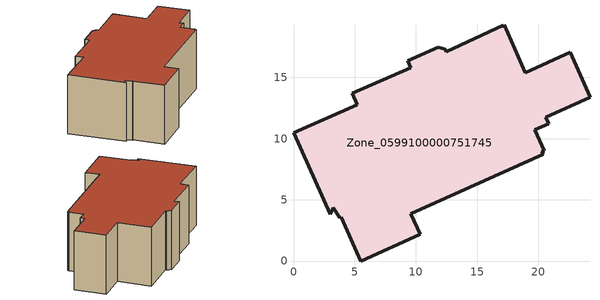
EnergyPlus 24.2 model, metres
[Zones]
Zone_0599100000751745
 floor ground (C_G): 18.93,15.39 22.6,17.05 24.23,13.37 20.62,11.75 20.86,11.23 19.72,10.72 20.48,9.02 20.3,8.93 20.39,8.74 9.57,3.86 10.35,2.2 5.5,0 3.88,3.57 3.8,3.53 3.25,4.34 3.01,3.8 0,10.48 5.23,12.76 4.81,13.73 9.57,15.81 9.33,16.36 11.82,17.48 12.42,17.3 12.49,17.12 17.14,19.27 17.22,19.11 17.24,19.29 z0
 wall outside (C_F): 20.62,11.75 24.23,13.37 22.6,17.05 18.93,15.39 17.24,19.29 17.22,19.11 17.14,19.27 12.49,17.12 12.42,17.3 11.82,17.48 9.33,16.36 9.57,15.81 4.81,13.73 5.23,12.76 0,10.48 3.01,3.8 3.25,4.34 3.8,3.53 3.88,3.57 5.5,0 10.35,2.2 9.57,3.86 20.39,8.74 20.3,8.93 20.48,9.02 19.72,10.72 20.86,11.23 20.62,11.75 z0:7.5
 roof outside (C_R): 22.6,17.05 18.93,15.39 17.24,19.29 17.22,19.11 17.14,19.27 12.49,17.12 12.42,17.3 11.82,17.48 9.33,16.36 9.57,15.81 4.81,13.73 5.23,12.76 0,10.48 3.01,3.8 3.25,4.34 3.8,3.53 3.88,3.57 5.5,0 10.35,2.2 9.57,3.86 20.39,8.74 20.3,8.93 20.48,9.02 19.72,10.72 20.86,11.23 20.62,11.75 24.23,13.37 z7.5
[BUILDING]
Pand.0599100000751745: North Axis=0; Terrain=City; Loads Convergence Tolerance Value=0.04; Temperature Convergence Tolerance Value=0.4; Solar Distribution=FullExterior; Maximum Number of Warmup Days=25; Minimum Number of Warmup Days=1
[Site:Location]
Rotterdam.The.Hague.AP_ZH_NLD Design_Conditions: Latitude=51.96; Longitude=4.45; Time Zone=1; Elevation=-4.5
[SITE:GROUNDTEMPERATURE:BUILDINGSURFACE]
18, 18, 18, 18, 18, 18, 18, 18, 18, 18, 18, 18
[MATERIAL] Thermal Absorptance=0.9; Solar Absorptance=0.7; Visible Absorptance=0.7
Name | Roughness | Thickness | Conductivity | Density | Specific Heat
G.D.2006-2014 | MediumSmooth | 0.15 | 0.06 | 540 | 1210
F.D.2006-2014 | Rough | 0.3 | 0.12 | 1920 | 840
R.D.2006-2014 | MediumRough | 0.2 | 0.08 | 1500 | 1000
[CONSTRUCTION]
C_G: G.D.2006-2014
C_F: F.D.2006-2014
C_R: R.D.2006-2014
[ZONE]
Zone_0599100000751745: Type=1; Multiplier=1; Ceiling Height=Autocalculate; Volume=Autocalculate; Floor Area=autocalculate; Part of Total Floor Area=Yes
[ZONEINFILTRATION:DESIGNFLOWRATE]
Infil_Zone_0599100000751745: Zone or ZoneList or Space or SpaceList=Zone_0599100000751745; Schedule=AlwaysOn; Design Flow Rate Calculation Method=Flow/Area; Flow Rate per Floor Area=0.0021; Constant Term Coefficient=1; Temperature Term Coefficient=0; Velocity Term Coefficient=0; Velocity Squared Term Coefficient=0
[HVACTEMPLATE:ZONE:IDEALLOADSAIRSYSTEM]
Zone_0599100000751745: Maximum Heating Supply Air Temperature=50; Minimum Cooling Supply Air Temperature=13; Maximum Heating Supply Air Humidity Ratio=0.0156; Minimum Cooling Supply Air Humidity Ratio=0.0077; Heating Limit=NoLimit; Cooling Limit=NoLimit; Dehumidification Control Type=ConstantSensibleHeatRatio; Cooling Sensible Heat Ratio=0.7; Dehumidification Setpoint=60; Humidification Control Type=None; Humidification Setpoint=30; Outdoor Air Method=None; Outdoor Air Flow Rate per Person=0.00944; Outdoor Air Flow Rate per Zone Floor Area=0; Outdoor Air Flow Rate per Zone=0; Demand Controlled Ventilation Type=None; Outdoor Air Economizer Type=NoEconomizer; Heat Recovery Type=None; Sensible Heat Recovery Effectiveness=0.7; Latent Heat Recovery Effectiveness=0.65
[ZONECONTROL:THERMOSTAT]
ThermostatControl_Zone_0599100000751745: Zone or ZoneList=Zone_0599100000751745; Control Type Schedule=DualSetpointControlType; Control 1=Thermostat_Zone_0599100000751745; Temperature Difference Between Cutout And Setpoint=0
[THERMOSTATSETPOINT:DUALSETPOINT]
Thermostat_Zone_0599100000751745: Heating Setpoint Temperature Schedule=HeatingSetpoint_Zone_0599100000751745; Cooling Setpoint Temperature Schedule=CoolingSetpoint_Zone_0599100000751745
[SCHEDULE:COMPACT]
HeatingSetpoint_Zone_0599100000751745: Through: 12/31, For: AllDays, Until: 24:00, 21
CoolingSetpoint_Zone_0599100000751745: Through: 12/31, For: AllDays, Until: 24:00, 24
DualSetpointControlType: Through: 12/31, For: AllDays, Until: 24:00, 4
AlwaysOn: Through: 12/31, For: AllDays, Until: 24:00, 1
